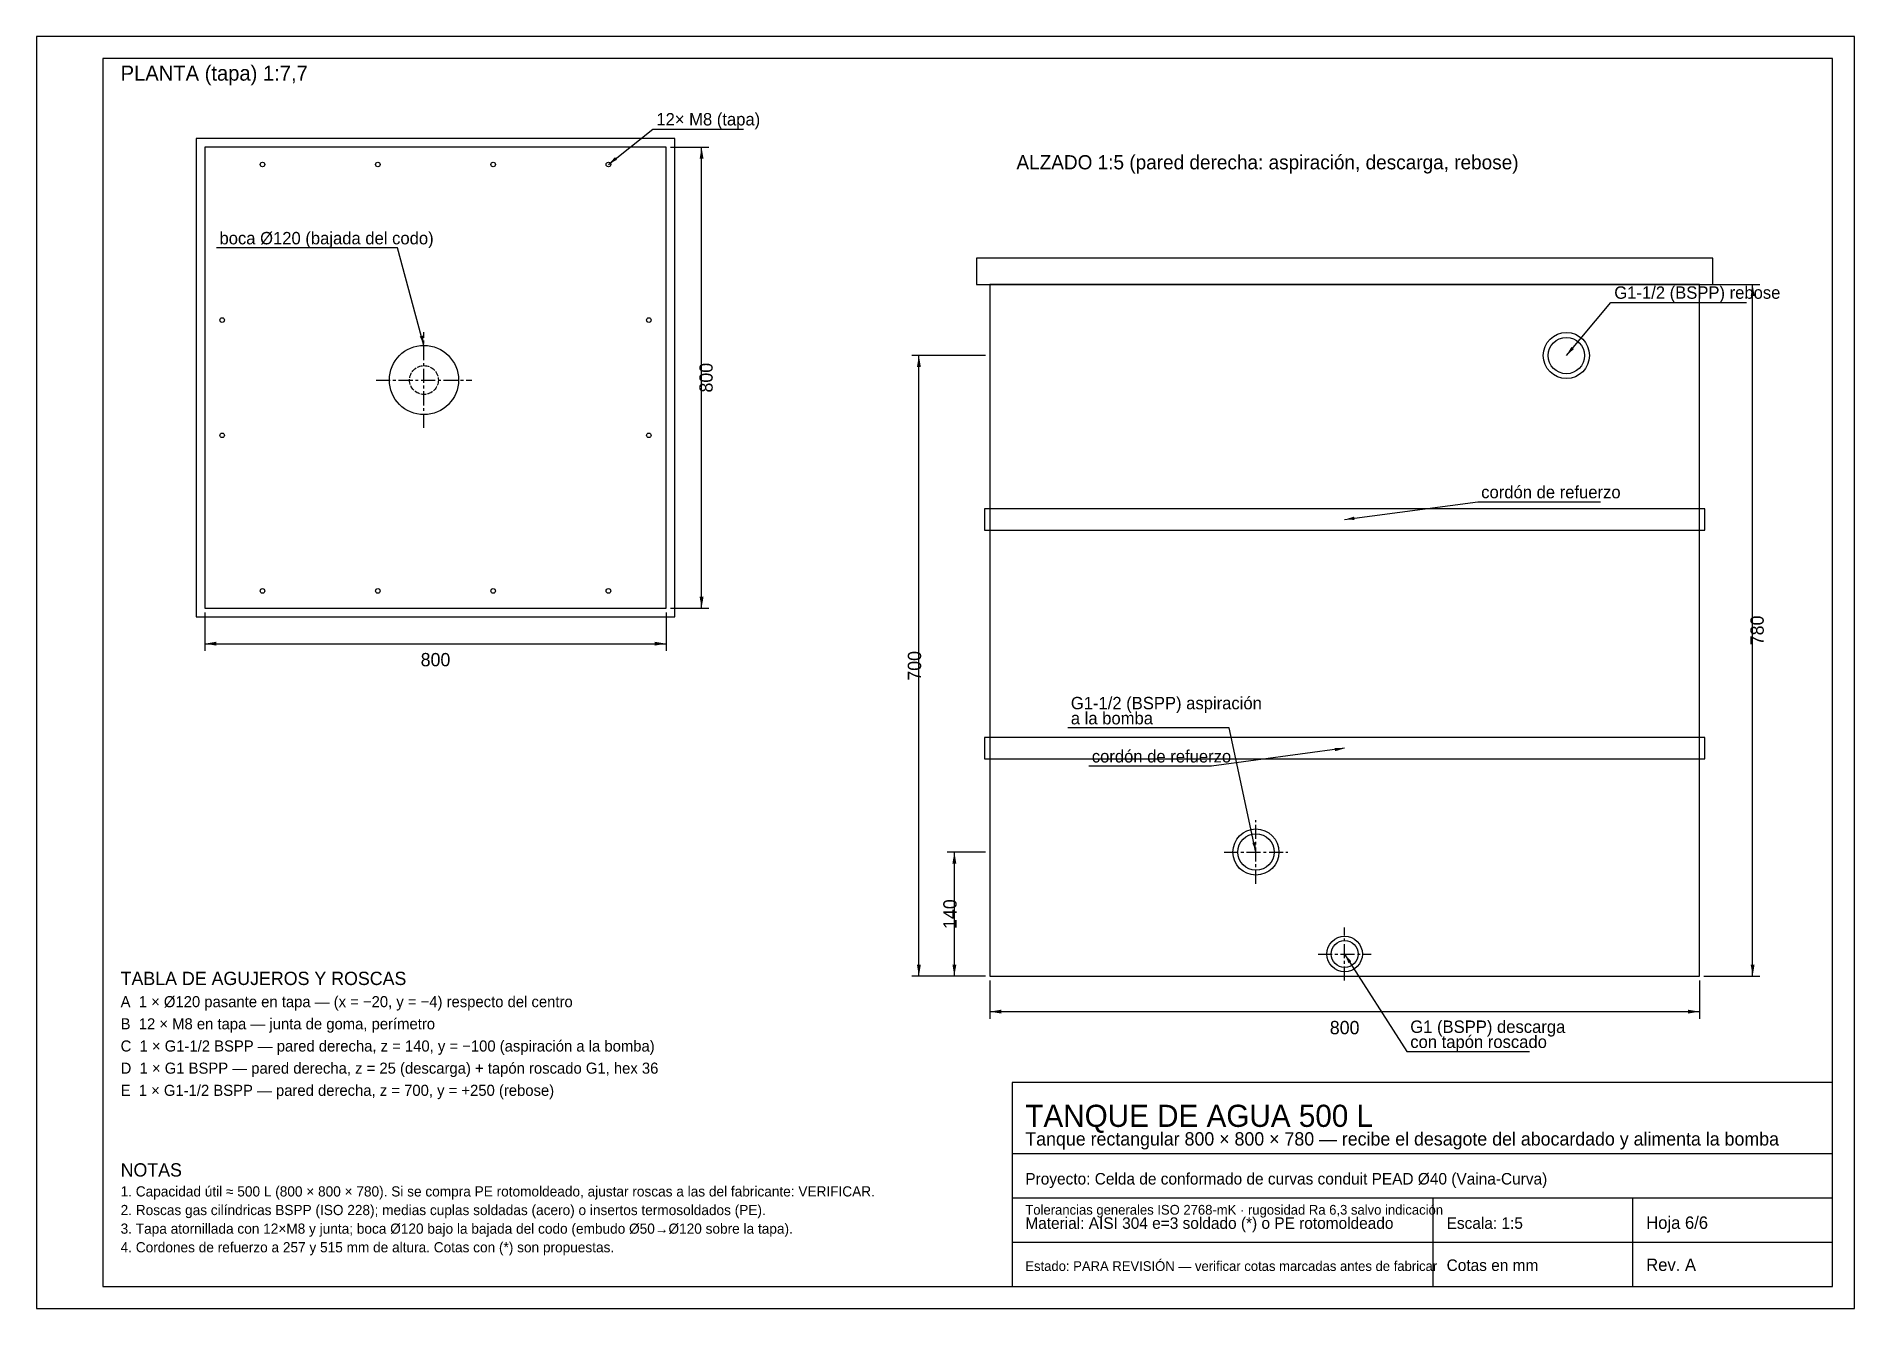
# Model space of a CAD drawing. Header units: millimetres. Extents: x 5 to 415, y 5 to 292.
import ezdxf
from ezdxf.enums import TextEntityAlignment as Align

# ---------------------------------------------------------------- set-up
doc = ezdxf.new("R2010")
doc.units = ezdxf.units.MM
doc.linetypes.add('CENTER', pattern=[5.08, 3.175, -0.635, 0.635, -0.635])
doc.linetypes.add('DASHED', pattern=[1.524, 1.27, -0.254])
for name, color, linetype in [('CONTORNO', 7, 'Continuous'), ('COTAS', 3, 'Continuous'), ('EJES', 1, 'CENTER'), ('FINAS', 8, 'Continuous'), ('MARCO', 7, 'Continuous'), ('OCULTAS', 8, 'DASHED'), ('TEXTO', 7, 'Continuous')]:
    doc.layers.add(name, color=color, linetype=linetype)

msp = doc.modelspace()

# ---------------------------------------------------------------- hatches: boundary and pattern name
at = {"layer": 'COTAS'}
for points in [[(155, 267), (154.56, 264.4), (155.44, 264.4)], [(134, 263.1), (135.95, 264.18), (135.48, 264.77)], [(392, 236), (391.56, 233.4), (392.44, 233.4)], [(92.4, 222.28), (92.18, 224.5), (91.46, 224.3)], [(350, 220), (351.7, 221.45), (351.12, 221.93)], [(204, 220), (203.56, 217.4), (204.44, 217.4)], [(300, 183), (302.23, 182.92), (302.13, 183.66)], [(155, 163), (155.44, 165.6), (154.56, 165.6)], [(43, 155), (45.6, 154.56), (45.6, 155.44)], [(147, 155), (144.4, 155.44), (144.4, 154.56)], [(300, 131.4), (297.77, 131.48), (297.87, 130.74)], [(212, 108), (211.56, 105.4), (212.44, 105.4)], [(280, 108), (279.9, 110.23), (279.17, 110.07)], [(204, 80), (204.44, 82.6), (203.56, 82.6)], [(212, 80), (212.44, 82.6), (211.56, 82.6)], [(300, 85), (300.87, 82.94), (301.5, 83.34)], [(392, 80), (392.44, 82.6), (391.56, 82.6)], [(220, 72), (222.6, 71.56), (222.6, 72.44)], [(380, 72), (377.4, 72.44), (377.4, 71.56)]]:
    msp.add_hatch(color=3, dxfattribs=at).paths.add_polyline_path(points)

# ---------------------------------------------------------------- linework, layer by layer
at = {"layer": 'CONTORNO'}
msp.add_line((225, 40), (410, 40), dxfattribs=at)
for points in [[(43, 163), (147, 163), (147, 267), (43, 267)], [(217, 236), (383, 236), (383, 242), (217, 242)], [(220, 80), (380, 80), (380, 236), (220, 236)]]:
    msp.add_lwpolyline(points, close=True, dxfattribs=at)
for centre, radius in [((92.4, 214.48), 7.8), ((350, 220), 5.2), ((350, 220), 4.1), ((280, 108), 5.2), ((280, 108), 4.1), ((300, 85), 4), ((300, 85), 3.03)]:
    msp.add_circle(centre, radius, dxfattribs=at)
at = {"layer": 'COTAS'}
for p, q in [((134, 263.1), (144, 271.1)), ((144, 271.1), (164.43, 271.1)), ((148, 267), (156.6, 267)), ((155, 163), (155, 267)), ((86.4, 244.28), (45.59, 244.28)), ((92.4, 222.28), (86.4, 244.28)), ((381, 236), (393.6, 236)), ((392, 80), (392, 236)), ((350, 220), (360, 232)), ((360, 232), (390.62, 232)), ((219, 220), (202.4, 220)), ((204, 80), (204, 220)), ((300, 183), (330, 187)), ((330, 187), (357.71, 187)), ((43, 162), (43, 153.4)), ((147, 162), (147, 153.4)), ((148, 163), (156.6, 163)), ((43, 155), (147, 155)), ((274, 136), (237.56, 136)), ((280, 108), (274, 136)), ((300, 131.4), (270, 127.4)), ((270, 127.4), (242.29, 127.4)), ((219, 108), (210.4, 108)), ((212, 80), (212, 108)), ((300, 85), (314, 63)), ((219, 80), (202.4, 80)), ((219, 80), (210.4, 80)), ((220, 79), (220, 70.4)), ((380, 79), (380, 70.4)), ((381, 80), (393.6, 80)), ((220, 72), (380, 72)), ((314, 63), (341.71, 63))]:
    msp.add_line(p, q, dxfattribs=at)
at = {"layer": 'EJES'}
for p, q in [((92.4, 203.68), (92.4, 225.28)), ((81.6, 214.48), (103.2, 214.48)), ((280, 100.8), (280, 115.2)), ((272.8, 108), (287.2, 108)), ((300, 79), (300, 91)), ((294, 85), (306, 85))]:
    msp.add_line(p, q, dxfattribs=at)
at = {"layer": 'FINAS'}
for p, q in [((225, 30), (410, 30)), ((320, 10), (320, 30)), ((365, 10), (365, 30)), ((225, 20), (410, 20))]:
    msp.add_line(p, q, dxfattribs=at)
for points in [[(5, 5), (415, 5), (415, 292), (5, 292)], [(41.05, 161.05), (148.95, 161.05), (148.95, 268.95), (41.05, 268.95)], [(218.8, 180.6), (381.2, 180.6), (381.2, 185.4), (218.8, 185.4)], [(218.8, 129), (381.2, 129), (381.2, 133.8), (218.8, 133.8)]]:
    msp.add_lwpolyline(points, close=True, dxfattribs=at)
for centre in [(56, 263.1), (82, 263.1), (108, 263.1), (134, 263.1), (46.9, 228), (143.1, 228), (46.9, 202), (143.1, 202), (56, 166.9), (82, 166.9), (108, 166.9), (134, 166.9)]:
    msp.add_circle(centre, 0.52, dxfattribs=at)
at = {"layer": 'MARCO'}
for points in [[(20, 10), (410, 10), (410, 287), (20, 287)], [(225, 10), (410, 10), (410, 56), (225, 56)]]:
    msp.add_lwpolyline(points, close=True, dxfattribs=at)
at = {"layer": 'OCULTAS'}
msp.add_circle((92.4, 214.48), 3.25, dxfattribs=at)

# ---------------------------------------------------------------- texts
at = {"layer": 'TEXTO'}
for s, height, p in [('PLANTA (tapa) 1:7,7', 3.4, (24, 282)), ('12× M8 (tapa)', 2.8, (144.8, 271.9)), ('ALZADO 1:5 (pared derecha: aspiración, descarga, rebose)', 3.2, (226, 262)), ('boca Ø120 (bajada del codo)', 2.8, (46.29, 245.08)), ('G1-1/2 (BSPP) rebose', 2.8, (360.8, 232.8)), ('cordón de refuerzo', 2.8, (330.8, 187.8)), ('a la bomba', 2.8, (238.26, 136.8)), ('G1-1/2 (BSPP) aspiración', 2.8, (238.26, 140.2)), ('cordón de refuerzo', 2.8, (242.99, 128.2)), ('TABLA DE AGUJEROS Y ROSCAS', 3, (24, 78)), ('A  1 × Ø120 pasante en tapa — (x = −20, y = −4) respecto del centro', 2.5, (24, 73)), ('B  12 × M8 en tapa — junta de goma, perímetro', 2.5, (24, 68)), ('G1 (BSPP) descarga', 2.8, (314.8, 67.2)), ('C  1 × G1-1/2 BSPP — pared derecha, z = 140, y = −100 (aspiración a la bomba)', 2.5, (24, 63)), ('con tapón roscado', 2.8, (314.8, 63.8)), ('D  1 × G1 BSPP — pared derecha, z = 25 (descarga) + tapón roscado G1, hex 36', 2.5, (24, 58)), ('E  1 × G1-1/2 BSPP — pared derecha, z = 700, y = +250 (rebose)', 2.5, (24, 53)), ('TANQUE DE AGUA 500 L', 5, (228, 46)), ('Tanque rectangular 800 × 800 × 780 — recibe el desagote del abocardado y alimenta la bomba', 3, (228, 41.8)), ('NOTAS', 3, (24, 34.8)), ('Proyecto: Celda de conformado de curvas conduit PEAD Ø40 (Vaina-Curva)', 2.6, (228, 33)), ('1. Capacidad útil ≈ 500 L (800 × 800 × 780). Si se compra PE rotomoldeado, ajustar roscas a las del fabricante: VERIFICAR.', 2.3, (24, 30.3)), ('2. Roscas gas cilíndricas BSPP (ISO 228); medias cuplas soldadas (acero) o insertos termosoldados (PE).', 2.3, (24, 26.1)), ('Tolerancias generales ISO 2768-mK · rugosidad Ra 6,3 salvo indicación', 2.2, (228, 26.2)), ('Material: AISI 304 e=3 soldado (*) o PE rotomoldeado', 2.6, (228, 23)), ('Escala: 1:5', 2.6, (323, 23)), ('Hoja 6/6', 2.8, (368, 23)), ('3. Tapa atornillada con 12×M8 y junta; boca Ø120 bajo la bajada del codo (embudo Ø50→Ø120 sobre la tapa).', 2.3, (24, 21.9)), ('4. Cordones de refuerzo a 257 y 515 mm de altura. Cotas con (*) son propuestas.', 2.3, (24, 17.7)), ('Estado: PARA REVISIÓN — verificar cotas marcadas antes de fabricar', 2.2, (228, 13.5)), ('Cotas en mm', 2.6, (323, 13.5)), ('Rev. A', 2.8, (368, 13.5))]:
    msp.add_text(s, height=height, dxfattribs=at).set_placement(p)
for s, p in [('800', (156, 215)), ('780', (393, 158)), ('700', (203, 150)), ('140', (211, 94))]:
    msp.add_text(s, height=3, rotation=90, dxfattribs=at).set_placement(p, align=Align.MIDDLE_CENTER)
for p in [(95, 151.4), (300, 68.4)]:
    msp.add_text('800', height=3, dxfattribs=at).set_placement(p, align=Align.MIDDLE_CENTER)

doc.saveas('drawing.dxf')
